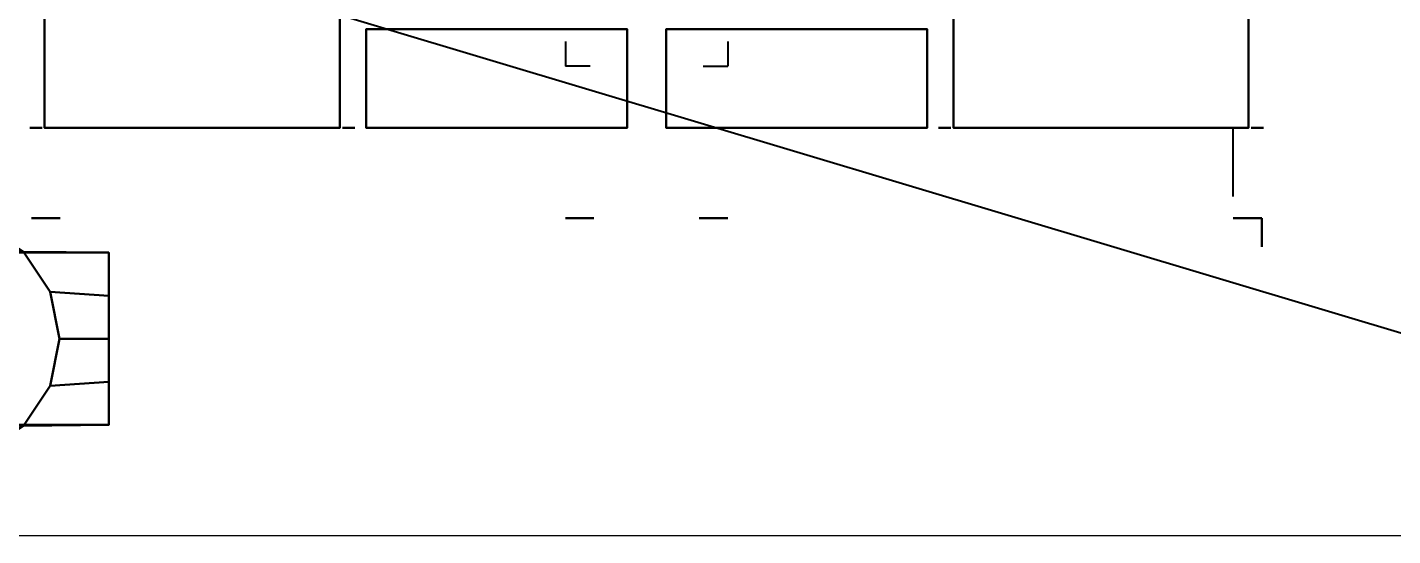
# Model space of a CAD drawing. Header units: millimetres. Extents: x -1838618 to -1600818, y -1770412 to -1553248.
# Drawn here: x -1804410 to -1801636, y -1695146 to -1694113 of the extents above; entities that cross this region are included whole.
import ezdxf

# ---------------------------------------------------------------- set-up
doc = ezdxf.new("R2010")
doc.units = ezdxf.units.MM
doc.header["$LTSCALE"] = 100
doc.linetypes.add('ACAD_ISO04W100', pattern=[30, 24, -3, 0, -3])
for name, color, linetype in [('11', 7, 'Continuous'), ('412equipment', 6, 'Continuous'), ('416grating', 9, 'Continuous')]:
    doc.layers.add(name, color=color, linetype=linetype)
doc.layers.add('Vent', color=181, linetype='Continuous', lineweight=30)
doc.styles.get("Standard").update_dxf_attribs({"font": 'gbenor.shx', "width": 0.9, "bigfont": 'gbcbig.shx'})

# ---------------------------------------------------------------- blocks, each defined once
blk = doc.blocks.new('MELO')
at = {"color": 9, "extrusion": (1, -2e-16, 0)}
for p, q in [((-54.4, 1420.1, -594.1), (-54.4, 1478.1, -594.1)), ((-54.4, 1478.1, -454.1), (-54.4, 1420.1, -454.1)), ((-54.4, 1420.1, -594.1), (-54.4, 1420.1, -454.1))]:
    blk.add_line(p, q, dxfattribs=at)
at = {"color": 9, "extrusion": (1e-16, -1, -2e-16)}
for p, q in [((-54.4, 1420, -594.1), (3.6, 1420.1, -594.1)), ((3.6, 1420, -454.1), (-54.4, 1420.1, -454.1)), ((3.6, 1420, -594.1), (3.6, 1420.1, -454.1)), ((1030.6, 1420.1, -594.1), (1030.6, 1420.1, -454.1)), ((1088.6, 1420.1, -454.1), (1030.6, 1420.1, -454.1)), ((1030.6, 1420.1, -594.1), (1088.6, 1420.1, -594.1)), ((1302.6, 1420.1, -454.1), (1360.6, 1420.1, -454.1)), ((1360.6, 1420.1, -594.1), (1302.6, 1420.1, -594.1)), ((1360.6, 1420.1, -594.1), (1360.6, 1420.1, -454.1)), ((2387.6, 1420, -594.1), (2445.6, 1420.1, -594.1)), ((2445.6, 1420, -454.1), (2387.6, 1420.1, -454.1)), ((2387.6, 1420, -594.1), (2387.6, 1420.1, -454.1))]:
    blk.add_line(p, q, dxfattribs=at)
at = {"color": 9, "extrusion": (1, -2e-16, 1e-16)}
for p, q in [((3.6, 1375.8, 1247.9), (3.6, 1235.8, 1247.9)), ((3.6, 1375.8, 1247.9), (3.6, 1375.8, 1305.9)), ((3.6, 1235.8, 1305.9), (3.6, 1235.8, 1247.9))]:
    blk.add_line(p, q, dxfattribs=at)
at = {"color": 9, "extrusion": (1, -2e-16, 2e-16)}
for p, q in [((3.6, 1285.8, 987.9), (3.6, 1235.8, 987.9)), ((3.6, 1285.8, 687.9), (3.6, 1235.8, 687.9)), ((3.6, 1235.8, 987.9), (3.6, 1235.8, 937.9)), ((3.6, 1235.8, 687.9), (3.6, 1235.8, 637.9))]:
    blk.add_line(p, q, dxfattribs=at)
at = {"color": 9, "extrusion": (3e-16, -1, 0)}
for p, q in [((-57.7, 1236.1, 1272.4), (-57.7, 1236.1, 1233.4)), ((-57.7, 1236.1, 1233.4), (-32.7, 1236.1, 1233.4)), ((-32.7, 1236.1, 1272.4), (-57.7, 1236.1, 1272.4)), ((-32.7, 1236.1, 679.4), (-57.7, 1236.1, 679.4)), ((-57.7, 1236.1, 718.4), (-32.7, 1236.1, 718.4)), ((-57.7, 1236.1, 679.4), (-57.7, 1236.1, 718.4)), ((-27.2, 1236.1, 1305.9), (11.8, 1236.1, 1305.9)), ((-27.2, 1236.1, 1280.9), (-27.2, 1236.1, 1305.9)), ((-24.2, 1236.1, 645.9), (14.8, 1236.1, 645.9)), ((-24.2, 1236.1, 670.9), (-24.2, 1236.1, 645.9)), ((11.8, 1236.1, 1305.9), (11.8, 1236.1, 1280.9)), ((14.8, 1236.1, 645.9), (14.8, 1236.1, 670.9)), ((529.8, 1236.1, 645.9), (529.8, 1236.1, 670.9)), ((568.8, 1236.1, 645.9), (529.8, 1236.1, 645.9)), ((532.8, 1236.1, 1305.9), (532.8, 1236.1, 1280.9)), ((571.8, 1236.1, 1305.9), (532.8, 1236.1, 1305.9)), ((568.8, 1236.1, 670.9), (568.8, 1236.1, 645.9)), ((571.8, 1236.1, 1280.9), (571.8, 1236.1, 1305.9)), ((602.3, 1236.1, 1236.4), (577.3, 1236.1, 1236.4)), ((577.3, 1236.1, 1275.4), (602.3, 1236.1, 1275.4)), ((577.3, 1236.1, 676.4), (602.3, 1236.1, 676.4)), ((602.3, 1236.1, 715.4), (577.3, 1236.1, 715.4)), ((602.3, 1236.1, 1275.4), (602.3, 1236.1, 1236.4)), ((602.3, 1236.1, 676.4), (602.3, 1236.1, 715.4)), ((641.4, 1236.1, 950.9), (641.4, 1236.1, 975.9)), ((680.4, 1236.1, 950.9), (641.4, 1236.1, 950.9)), ((680.4, 1236.1, 1305.9), (641.4, 1236.1, 1305.9)), ((641.4, 1236.1, 1305.9), (641.4, 1236.1, 1275.9)), ((680.4, 1236.1, 975.9), (680.4, 1236.1, 950.9)), ((680.4, 1236.1, 1275.9), (680.4, 1236.1, 1305.9)), ((1101.4, 1236.1, 975.9), (1101.4, 1236.1, 950.9)), ((1101.4, 1236.1, 950.9), (1140.4, 1236.1, 950.9)), ((1101.4, 1236.1, 1305.9), (1140.4, 1236.1, 1305.9)), ((1101.4, 1236.1, 1275.9), (1101.4, 1236.1, 1305.9)), ((1140.4, 1236.1, 950.9), (1140.4, 1236.1, 975.9)), ((1140.4, 1236.1, 1305.9), (1140.4, 1236.1, 1275.9))]:
    blk.add_line(p, q, dxfattribs=at)
at = {"color": 9, "extrusion": (3e-16, -1, 1e-16)}
for p, q in [((1250.9, 1236.1, 950.9), (1250.9, 1236.1, 975.9)), ((1289.9, 1236.1, 950.9), (1250.9, 1236.1, 950.9)), ((1289.9, 1236.1, 1305.9), (1250.9, 1236.1, 1305.9)), ((1250.9, 1236.1, 1305.9), (1250.9, 1236.1, 1275.9)), ((1289.9, 1236.1, 975.9), (1289.9, 1236.1, 950.9)), ((1289.9, 1236.1, 1275.9), (1289.9, 1236.1, 1305.9)), ((1710.9, 1236.1, 975.9), (1710.9, 1236.1, 950.9)), ((1710.9, 1236.1, 950.9), (1749.9, 1236.1, 950.9)), ((1710.9, 1236.1, 1305.9), (1749.9, 1236.1, 1305.9)), ((1710.9, 1236.1, 1275.9), (1710.9, 1236.1, 1305.9)), ((1749.9, 1236.1, 950.9), (1749.9, 1236.1, 975.9)), ((1749.9, 1236.1, 1305.9), (1749.9, 1236.1, 1275.9)), ((1788.9, 1236.1, 1272.4), (1788.9, 1236.1, 1233.4)), ((1788.9, 1236.1, 1233.4), (1813.9, 1236.1, 1233.4)), ((1813.9, 1236.1, 1272.4), (1788.9, 1236.1, 1272.4)), ((1813.9, 1236.1, 679.4), (1788.9, 1236.1, 679.4)), ((1788.9, 1236.1, 718.4), (1813.9, 1236.1, 718.4)), ((1788.9, 1236.1, 679.4), (1788.9, 1236.1, 718.4)), ((1819.4, 1236.1, 1305.9), (1858.4, 1236.1, 1305.9)), ((1819.4, 1236.1, 1280.9), (1819.4, 1236.1, 1305.9)), ((1822.4, 1236.1, 645.9), (1861.4, 1236.1, 645.9)), ((1822.4, 1236.1, 670.9), (1822.4, 1236.1, 645.9)), ((1858.4, 1236.1, 1305.9), (1858.4, 1236.1, 1280.9)), ((1861.4, 1236.1, 645.9), (1861.4, 1236.1, 670.9)), ((2376.4, 1236.1, 645.9), (2376.4, 1236.1, 670.9)), ((2415.4, 1236.1, 645.9), (2376.4, 1236.1, 645.9)), ((2379.4, 1236.1, 1305.9), (2379.4, 1236.1, 1280.9)), ((2418.4, 1236.1, 1305.9), (2379.4, 1236.1, 1305.9)), ((2415.4, 1236.1, 670.9), (2415.4, 1236.1, 645.9)), ((2418.4, 1236.1, 1280.9), (2418.4, 1236.1, 1305.9)), ((2448.9, 1236.1, 1236.4), (2423.9, 1236.1, 1236.4)), ((2423.9, 1236.1, 1275.4), (2448.9, 1236.1, 1275.4)), ((2423.9, 1236.1, 676.4), (2448.9, 1236.1, 676.4)), ((2448.9, 1236.1, 715.4), (2423.9, 1236.1, 715.4)), ((2448.9, 1236.1, 1275.4), (2448.9, 1236.1, 1236.4)), ((2448.9, 1236.1, 676.4), (2448.9, 1236.1, 715.4))]:
    blk.add_line(p, q, dxfattribs=at)
at = {"color": 9}
for p, q in [((1030.6, 1061.1, -454.1), (1030.6, 1111.1, -454.1)), ((1080.6, 1111.1, -454.1), (1030.6, 1111.1, -454.1)), ((1310.6, 1111.1, -454.1), (1360.6, 1111.1, -454.1)), ((1360.6, 1061.1, -454.1), (1360.6, 1111.1, -454.1))]:
    blk.add_line(p, q, dxfattribs=at)
at = {"color": 9, "extrusion": (3e-16, -1, 0)}
for centre in [(-47.7, 1255.9, -1236.1), (-47.7, 695.9, -1236.1), (-7.7, 655.9, -1236.1), (-7.7, 1295.9, -1236.1), (552.3, 655.9, -1236.1), (552.3, 1295.9, -1236.1), (592.3, 1255.9, -1236.1), (592.3, 695.9, -1236.1), (660.9, 960.9, -1236.1), (660.9, 1295.9, -1236.1), (1120.9, 960.9, -1236.1), (1120.9, 1295.9, -1236.1)]:
    blk.add_circle(centre, 4.5, dxfattribs=at)
at = {"color": 9, "extrusion": (3e-16, -1, 1e-16)}
for centre in [(1270.4, 960.9, -1236.1), (1270.4, 1295.9, -1236.1), (1730.4, 960.9, -1236.1), (1730.4, 1295.9, -1236.1), (1798.9, 1255.9, -1236.1), (1798.9, 695.9, -1236.1), (1838.9, 655.9, -1236.1), (1838.9, 1295.9, -1236.1), (2398.9, 655.9, -1236.1), (2398.9, 1295.9, -1236.1), (2438.9, 1255.9, -1236.1), (2438.9, 695.9, -1236.1)]:
    blk.add_circle(centre, 4.5, dxfattribs=at)
at = {"color": 9, "extrusion": (3e-16, -1, 0)}
for s, p in [('STARTER', (141.3, 1147.9, -1060.1)), ('EPC-50', (769.9, 1094.9, -1060.1))]:
    blk.add_text(s, height=42, dxfattribs=at).set_placement(p)
at = {"color": 9, "extrusion": (3e-16, -1, 1e-16)}
for s, p in [('EPC-50', (1379.4, 1094.9, -1060.1)), ('STARTER', (1987.9, 1147.9, -1060.1))]:
    blk.add_text(s, height=42, dxfattribs=at).set_placement(p)
at = {"color": 9}
mesh = blk.add_polymesh((6, 3), dxfattribs=at)
for k, corner in enumerate([(572.3, 986.1, 675.9), (572.3, 1236.1, 675.9), (572.3, 1236.1, 675.9), (-27.7, 986.1, 675.9), (-27.7, 1236.1, 675.9), (-27.7, 1236.1, 675.9), (-27.7, 986.1, 1275.9), (-27.7, 1236.1, 1275.9), (-27.7, 1236.1, 675.9), (572.3, 986.1, 1275.9), (572.3, 1236.1, 1275.9), (572.3, 1236.1, 675.9), (572.3, 986.1, 1275.9), (572.3, 986.1, 1275.9), (572.3, 986.1, 675.9), (-27.7, 986.1, 1275.9), (-27.7, 986.1, 1275.9), (-27.7, 986.1, 675.9)]):
    mesh.set_mesh_vertex(divmod(k, 3), corner)
mesh = blk.add_polymesh((6, 3), dxfattribs=at)
for k, corner in enumerate([(1155.9, 1036.1, 975.9), (1155.9, 1236.1, 975.9), (1155.9, 1236.1, 975.9), (625.9, 1036.1, 975.9), (625.9, 1236.1, 975.9), (625.9, 1236.1, 975.9), (625.9, 1036.1, 1275.9), (625.9, 1236.1, 1275.9), (625.9, 1236.1, 975.9), (1155.9, 1036.1, 1275.9), (1155.9, 1236.1, 1275.9), (1155.9, 1236.1, 975.9), (1155.9, 1036.1, 1275.9), (1155.9, 1036.1, 1275.9), (1155.9, 1036.1, 975.9), (625.9, 1036.1, 1275.9), (625.9, 1036.1, 1275.9), (625.9, 1036.1, 975.9)]):
    mesh.set_mesh_vertex(divmod(k, 3), corner)
mesh = blk.add_polymesh((6, 3), dxfattribs=at)
for k, corner in enumerate([(1765.4, 1036.1, 975.9), (1765.4, 1236.1, 975.9), (1765.4, 1236.1, 975.9), (1235.4, 1036.1, 975.9), (1235.4, 1236.1, 975.9), (1235.4, 1236.1, 975.9), (1235.4, 1036.1, 1275.9), (1235.4, 1236.1, 1275.9), (1235.4, 1236.1, 975.9), (1765.4, 1036.1, 1275.9), (1765.4, 1236.1, 1275.9), (1765.4, 1236.1, 975.9), (1765.4, 1036.1, 1275.9), (1765.4, 1036.1, 1275.9), (1765.4, 1036.1, 975.9), (1235.4, 1036.1, 1275.9), (1235.4, 1036.1, 1275.9), (1235.4, 1036.1, 975.9)]):
    mesh.set_mesh_vertex(divmod(k, 3), corner)
mesh = blk.add_polymesh((6, 3), dxfattribs=at)
for k, corner in enumerate([(2418.9, 986.1, 675.9), (2418.9, 1236.1, 675.9), (2418.9, 1236.1, 675.9), (1818.9, 986.1, 675.9), (1818.9, 1236.1, 675.9), (1818.9, 1236.1, 675.9), (1818.9, 986.1, 1275.9), (1818.9, 1236.1, 1275.9), (1818.9, 1236.1, 675.9), (2418.9, 986.1, 1275.9), (2418.9, 1236.1, 1275.9), (2418.9, 1236.1, 675.9), (2418.9, 986.1, 1275.9), (2418.9, 986.1, 1275.9), (2418.9, 986.1, 675.9), (1818.9, 986.1, 1275.9), (1818.9, 986.1, 1275.9), (1818.9, 986.1, 675.9)]):
    mesh.set_mesh_vertex(divmod(k, 3), corner)
blk = doc.blocks.new('A$C7F596DC5')
at = {"layer": 'Vent', "color": 2}
mesh = blk.add_polymesh((2, 16), dxfattribs=dict(at, m_close=True, n_close=True))
for k, corner in enumerate([(18500.6, -9375.1, 10350), (18500.6, -9287.6, 10350), (18500.6, -9200.1, 10350), (18500.6, -9112.6, 10350), (18500.6, -9025.1, 10350), (18675.6, -9025.1, 10350), (18850.6, -9025.1, 10350), (19025.6, -9025.1, 10350), (19200.6, -9025.1, 10350), (19200.6, -9112.6, 10350), (19200.6, -9200.1, 10350), (19200.6, -9287.6, 10350), (19200.6, -9375.1, 10350), (19025.6, -9375.1, 10350), (18850.6, -9375.1, 10350), (18675.6, -9375.1, 10350), (18673.8, -9376.8, 10750), (18619.7, -9295.7, 10750), (18600.6, -9200.1, 10750), (18619.7, -9104.4, 10750), (18673.8, -9023.3, 10750), (18755, -8969.1, 10750), (18850.6, -8950.1, 10750), (18946.3, -8969.1, 10750), (19027.4, -9023.3, 10750), (19081.6, -9104.4, 10750), (19100.6, -9200.1, 10750), (19081.6, -9295.7, 10750), (19027.4, -9376.8, 10750), (18946.3, -9431, 10750), (18850.6, -9450.1, 10750), (18755, -9431, 10750)]):
    mesh.set_mesh_vertex(divmod(k, 16), corner)
blk = doc.blocks.new('UPPER PLATFORM')
at = {"color": 9, "linetype": 'ACAD_ISO04W100', "ltscale": 100}
blk.add_line((-8800, -7200), (-800, -9600), dxfattribs=at)
at = {"layer": '11', "color": 6, "linetype": 'Continuous', "lineweight": 20}
blk.add_line((-12791.48, -9600), (-800, -9600), dxfattribs=at)
at = {"layer": '412equipment', "rotation": 180}
blk.add_blockref('MELO', (-2510.85, -7535.17, 773.35), dxfattribs=at)
at = {"layer": '416grating', "lineweight": -3}
blk.add_blockref('A$C7F596DC5', (-24000, 0), dxfattribs=at)

msp = doc.modelspace()

# ---------------------------------------------------------------- block references
at = {"color": 9, "linetype": 'ACAD_ISO04W100'}
msp.add_blockref('UPPER PLATFORM', (-1799445.3, -1685545.7), dxfattribs=at)

doc.saveas('drawing.dxf')
